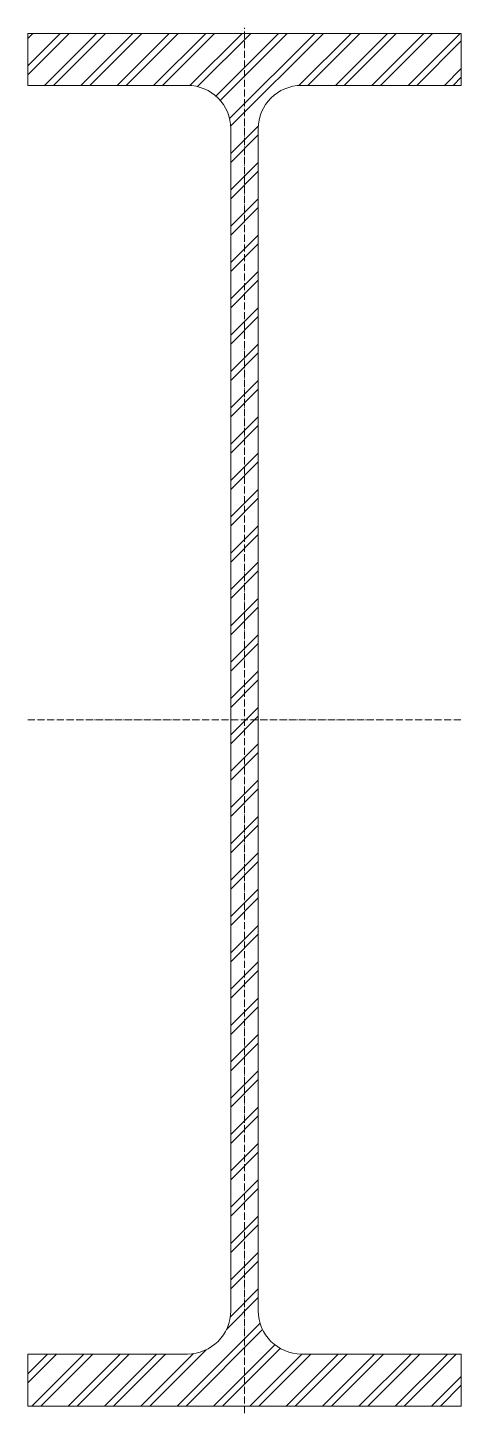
# Model space of a CAD drawing. Header units: metres. Extents: x -150 to 150, y -480 to 479.
import ezdxf

# ---------------------------------------------------------------- set-up
doc = ezdxf.new("R2010")
doc.units = ezdxf.units.M
doc.linetypes.add('MV_hartlijn_staal', pattern=[6.6, 5, -0.8, 0, -0.8])
doc.layers.add('A-DETL-GENF', color=92, linetype='Continuous', lineweight=18)

# ---------------------------------------------------------------- blocks, each defined once
blk = doc.blocks.new('28 Staalprofielen DIN_DIE_DILl 2d - DIN95-4447759-00_0 Basismaterialen')
at = {"layer": 'A-DETL-GENF', "lineweight": 13}
h = blk.add_hatch(dxfattribs=at)
h.set_pattern_fill('FP_539', color=256, style=0, pattern_type=2)
h.set_pattern_definition([(225, (77.778, 1026.157), (12.57236, -12.57236), []), (225, (77.778, 1007.107), (12.57236, -12.57236), [])])
h.paths.add_polyline_path([(-150, 475), (-150, 439), (-39.5, 439), (-35.55, 438.74), (-31.74, 437.98), (-28.02, 436.71), (-24.5, 434.98), (-21.24, 432.8), (-18.29, 430.21), (-15.7, 427.26), (-13.52, 424), (-11.79, 420.48), (-10.52, 416.76), (-9.76, 412.95), (-9.5, 409), (-9.5, -409), (-9.76, -412.95), (-10.52, -416.76), (-11.79, -420.48), (-13.52, -424), (-15.7, -427.26), (-18.29, -430.21), (-21.24, -432.8), (-24.5, -434.98), (-28.02, -436.71), (-31.74, -437.98), (-35.55, -438.74), (-39.5, -439), (-150, -439), (-150, -475), (150, -475), (150, -439), (39.5, -439), (35.55, -438.74), (31.74, -437.98), (28.02, -436.71), (24.5, -434.98), (21.24, -432.8), (18.29, -430.21), (15.7, -427.26), (13.52, -424), (11.79, -420.48), (10.52, -416.76), (9.76, -412.95), (9.5, -409), (9.5, 409), (9.76, 412.95), (10.52, 416.76), (11.79, 420.48), (13.52, 424), (15.7, 427.26), (18.29, 430.21), (21.24, 432.8), (24.5, 434.98), (28.02, 436.71), (31.74, 437.98), (35.55, 438.74), (39.5, 439), (150, 439), (150, 475), (-91.23, 475)])
at = {"layer": 'A-DETL-GENF'}
for p, q in [((150, 475), (-150, 475)), ((-150, 475), (-150, 439)), ((150, 475), (-150, 475)), ((-150, 475), (-150, 439)), ((150, 439), (150, 475)), ((150, 475), (150, 439)), ((-150, 439), (-39.5, 439)), ((-150, 439), (-39.5, 439)), ((39.5, 439), (150, 439)), ((150, 439), (39.5, 439)), ((-9.5, 409), (-9.5, -409)), ((-9.5, -409), (-9.5, 409)), ((9.5, -409), (9.5, 409)), ((9.5, -409), (9.5, 409)), ((-39.5, -439), (-150, -439)), ((-150, -439), (-150, -475)), ((-150, -475), (-150, -439)), ((-150, -439), (-39.5, -439)), ((150, -439), (39.5, -439)), ((150, -439), (39.5, -439)), ((150, -475), (150, -439)), ((150, -475), (150, -439)), ((-150, -475), (150, -475)), ((150, -475), (-150, -475))]:
    blk.add_line(p, q, dxfattribs=at)
at = {"layer": 'A-DETL-GENF', "linetype": 'MV_hartlijn_staal', "lineweight": 13}
for p, q in [((0, -480), (0, 478.92)), ((-150, 0), (150, 0))]:
    blk.add_line(p, q, dxfattribs=at)
at = {"layer": 'A-DETL-GENF'}
for centre, start, end in [((-39.5, 409), 360, 90), ((-39.5, 409), 360, 90), ((39.5, 409), 90, 180), ((39.5, 409), 90, 180), ((-39.5, -409), 270, 360), ((-39.5, -409), 270, 0), ((39.5, -409), 180, 270), ((39.5, -409), 180, 270)]:
    blk.add_arc(centre, 30, start, end, dxfattribs=at)

msp = doc.modelspace()

# ---------------------------------------------------------------- block references
msp.add_blockref('28 Staalprofielen DIN_DIE_DILl 2d - DIN95-4447759-00_0 Basismaterialen', (0, 0))

doc.saveas('drawing.dxf')
